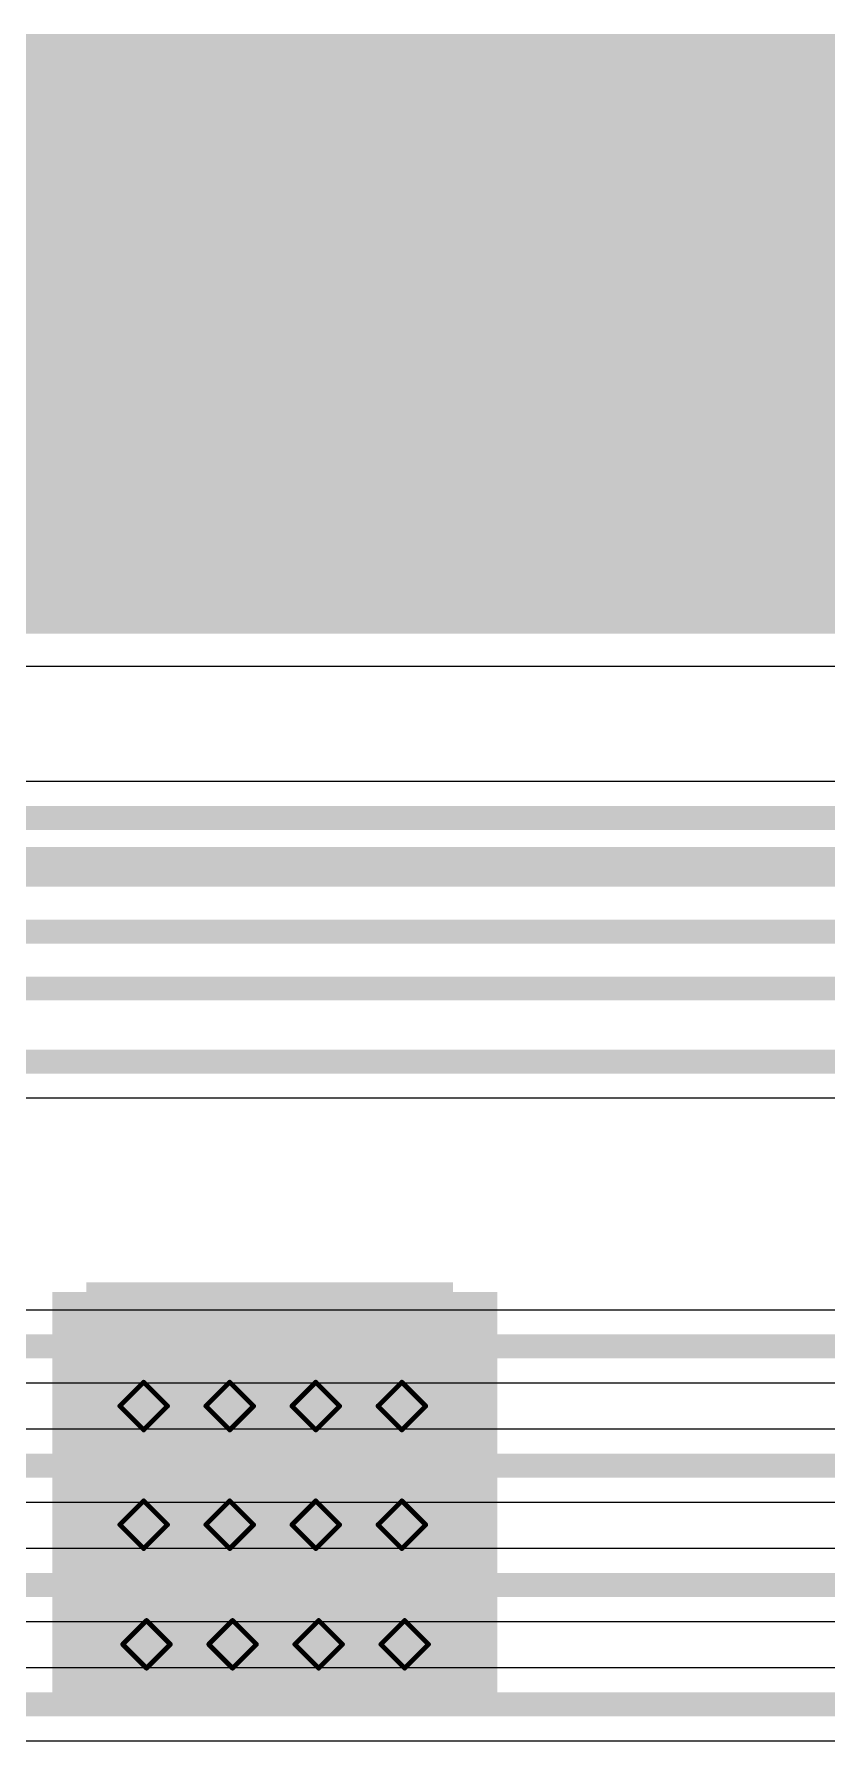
# Model space of a CAD drawing. Header units: inches. Extents: x -4 to 238, y -5 to 115.
# Drawn here: x 47.01 to 55.45, y 37.4 to 55.57 of the extents above; entities that cross this region are included whole.
import ezdxf

# ---------------------------------------------------------------- set-up
doc = ezdxf.new("R2010")
doc.units = ezdxf.units.IN
for name, color, linetype in [('Board Outline', 216, 'Continuous'), ('Bottom Layer', 5, 'Continuous'), ('Drill Drawing', 1, 'Continuous'), ('Keep-Out Layer', 6, 'Continuous'), ('Mechanical 13', 56, 'Continuous'), ('Top Layer', 1, 'Continuous'), ('Top Overlay', 2, 'Continuous'), ('Top Paste', 8, 'Continuous'), ('Top Solder', 216, 'Continuous'), ('Via Holes', 16, 'Continuous')]:
    doc.layers.add(name, color=color, linetype=linetype)

# ---------------------------------------------------------------- blocks, each defined once
blk = doc.blocks.new('41_SMD_M______8')
at = {"layer": 'Keep-Out Layer'}
blk.add_hatch(color=6, dxfattribs=at).paths.add_polyline_path([(-9.042, 10.287), (9.042, 10.287), (9.042, 16.383), (-9.042, 16.383)])
at = {"layer": 'Top Layer'}
blk.add_hatch(color=1, dxfattribs=at).paths.add_polyline_path([(-3.35, 3.11), (0.35, 3.11), (0.35, -0.59), (-3.35, -0.59)])
at = {"layer": 'Top Overlay'}
for points in [[(-5.283, 15.367), (-2.743, 15.367), (-2.743, 15.9), (-5.283, 15.9)], [(-2.743, 13.36), (-2.743, 15.9), (-3.277, 15.9), (-3.277, 13.36)], [(-0.737, 13.36), (-0.737, 15.9), (-1.27, 15.9), (-1.27, 13.36)], [(-1.27, 15.367), (1.27, 15.367), (1.27, 15.9), (-1.27, 15.9)], [(0.737, 15.9), (0.737, 13.36), (1.27, 13.36), (1.27, 15.9)], [(3.277, 13.36), (3.277, 15.9), (2.743, 15.9), (2.743, 13.36)], [(2.743, 15.367), (5.283, 15.367), (5.283, 15.9), (2.743, 15.9)], [(-3.277, 13.36), (-0.737, 13.36), (-0.737, 13.894), (-3.277, 13.894)], [(0.737, 13.36), (3.277, 13.36), (3.277, 13.894), (0.737, 13.894)]]:
    blk.add_hatch(color=2, dxfattribs=at).paths.add_polyline_path(points)
at = {"layer": 'Top Paste'}
blk.add_hatch(color=8, dxfattribs=at).paths.add_polyline_path([(-3.35, 3.11), (0.35, 3.11), (0.35, -0.59), (-3.35, -0.59)])
at = {"layer": 'Top Solder'}
blk.add_hatch(color=216, dxfattribs=at).paths.add_polyline_path([(-3.452, 3.212), (0.452, 3.212), (0.452, -0.692), (-3.452, -0.692)])
at = {"layer": 'Top Overlay'}
for points in [[(-9.096, 16.434, 0.127, 0.127, 0), (9.091, 16.434, 0.127, 0.127, 0)], [(-9.096, 10.244, 0.127, 0.127, 0), (9.086, 10.244, 0.127, 0.127, 0)]]:
    blk.add_lwpolyline(points, format="xyseb", dxfattribs=at)

msp = doc.modelspace()

# ---------------------------------------------------------------- hatches: boundary and pattern name
at = {"layer": 'Bottom Layer'}
h = msp.add_hatch(color=5, dxfattribs=at)
edge = h.paths.add_edge_path()
edge.add_arc((48.179, 40.963), 0.3, 0, 360)
h = msp.add_hatch(color=5, dxfattribs=at)
edge = h.paths.add_edge_path()
edge.add_arc((49.095, 40.963), 0.3, 0, 360)
h = msp.add_hatch(color=5, dxfattribs=at)
edge = h.paths.add_edge_path()
edge.add_arc((50.011, 40.963), 0.3, 0, 360)
h = msp.add_hatch(color=5, dxfattribs=at)
edge = h.paths.add_edge_path()
edge.add_arc((50.927, 40.963), 0.3, 0, 360)
h = msp.add_hatch(color=5, dxfattribs=at)
edge = h.paths.add_edge_path()
edge.add_arc((48.179, 39.7), 0.3, 0, 360)
h = msp.add_hatch(color=5, dxfattribs=at)
edge = h.paths.add_edge_path()
edge.add_arc((49.095, 39.7), 0.3, 0, 360)
h = msp.add_hatch(color=5, dxfattribs=at)
edge = h.paths.add_edge_path()
edge.add_arc((50.011, 39.7), 0.3, 0, 360)
h = msp.add_hatch(color=5, dxfattribs=at)
edge = h.paths.add_edge_path()
edge.add_arc((50.927, 39.7), 0.3, 0, 360)
h = msp.add_hatch(color=5, dxfattribs=at)
edge = h.paths.add_edge_path()
edge.add_arc((48.209, 38.427), 0.3, 0, 360)
h = msp.add_hatch(color=5, dxfattribs=at)
edge = h.paths.add_edge_path()
edge.add_arc((49.125, 38.427), 0.3, 0, 360)
h = msp.add_hatch(color=5, dxfattribs=at)
edge = h.paths.add_edge_path()
edge.add_arc((50.041, 38.427), 0.3, 0, 360)
h = msp.add_hatch(color=5, dxfattribs=at)
edge = h.paths.add_edge_path()
edge.add_arc((50.957, 38.427), 0.3, 0, 360)
at = {"layer": 'Top Layer'}
msp.add_hatch(color=1, dxfattribs=at).paths.add_polyline_path([(47.205, 37.788), (51.943, 37.788), (51.943, 42.178), (47.205, 42.178)])
h = msp.add_hatch(color=1, dxfattribs=at)
edge = h.paths.add_edge_path()
edge.add_arc((48.179, 40.963), 0.3, 0, 360)
h = msp.add_hatch(color=1, dxfattribs=at)
edge = h.paths.add_edge_path()
edge.add_arc((49.095, 40.963), 0.3, 0, 360)
h = msp.add_hatch(color=1, dxfattribs=at)
edge = h.paths.add_edge_path()
edge.add_arc((50.011, 40.963), 0.3, 0, 360)
h = msp.add_hatch(color=1, dxfattribs=at)
edge = h.paths.add_edge_path()
edge.add_arc((50.927, 40.963), 0.3, 0, 360)
h = msp.add_hatch(color=1, dxfattribs=at)
edge = h.paths.add_edge_path()
edge.add_arc((48.179, 39.7), 0.3, 0, 360)
h = msp.add_hatch(color=1, dxfattribs=at)
edge = h.paths.add_edge_path()
edge.add_arc((49.095, 39.7), 0.3, 0, 360)
h = msp.add_hatch(color=1, dxfattribs=at)
edge = h.paths.add_edge_path()
edge.add_arc((50.011, 39.7), 0.3, 0, 360)
h = msp.add_hatch(color=1, dxfattribs=at)
edge = h.paths.add_edge_path()
edge.add_arc((50.927, 39.7), 0.3, 0, 360)
h = msp.add_hatch(color=1, dxfattribs=at)
edge = h.paths.add_edge_path()
edge.add_arc((48.209, 38.427), 0.3, 0, 360)
h = msp.add_hatch(color=1, dxfattribs=at)
edge = h.paths.add_edge_path()
edge.add_arc((49.125, 38.427), 0.3, 0, 360)
h = msp.add_hatch(color=1, dxfattribs=at)
edge = h.paths.add_edge_path()
edge.add_arc((50.041, 38.427), 0.3, 0, 360)
h = msp.add_hatch(color=1, dxfattribs=at)
edge = h.paths.add_edge_path()
edge.add_arc((50.957, 38.427), 0.3, 0, 360)
at = {"layer": 'Via Holes'}
h = msp.add_hatch(color=7, dxfattribs=at)
edge = h.paths.add_edge_path()
edge.add_arc((48.179, 40.963), 0.15, 0, 360)
h = msp.add_hatch(color=7, dxfattribs=at)
edge = h.paths.add_edge_path()
edge.add_arc((49.095, 40.963), 0.15, 0, 360)
h = msp.add_hatch(color=7, dxfattribs=at)
edge = h.paths.add_edge_path()
edge.add_arc((50.011, 40.963), 0.15, 0, 360)
h = msp.add_hatch(color=7, dxfattribs=at)
edge = h.paths.add_edge_path()
edge.add_arc((50.927, 40.963), 0.15, 0, 360)
h = msp.add_hatch(color=7, dxfattribs=at)
edge = h.paths.add_edge_path()
edge.add_arc((48.179, 39.7), 0.15, 0, 360)
h = msp.add_hatch(color=7, dxfattribs=at)
edge = h.paths.add_edge_path()
edge.add_arc((49.095, 39.7), 0.15, 0, 360)
h = msp.add_hatch(color=7, dxfattribs=at)
edge = h.paths.add_edge_path()
edge.add_arc((50.011, 39.7), 0.15, 0, 360)
h = msp.add_hatch(color=7, dxfattribs=at)
edge = h.paths.add_edge_path()
edge.add_arc((50.927, 39.7), 0.15, 0, 360)
h = msp.add_hatch(color=7, dxfattribs=at)
edge = h.paths.add_edge_path()
edge.add_arc((48.209, 38.427), 0.15, 0, 360)
h = msp.add_hatch(color=7, dxfattribs=at)
edge = h.paths.add_edge_path()
edge.add_arc((49.125, 38.427), 0.15, 0, 360)
h = msp.add_hatch(color=7, dxfattribs=at)
edge = h.paths.add_edge_path()
edge.add_arc((50.041, 38.427), 0.15, 0, 360)
h = msp.add_hatch(color=7, dxfattribs=at)
edge = h.paths.add_edge_path()
edge.add_arc((50.957, 38.427), 0.15, 0, 360)

# ---------------------------------------------------------------- linework, layer by layer
at = {"layer": 'Board Outline'}
msp.add_lwpolyline([(26.924, 49.312, 0.254, 0.254, 0), (75.106, 49.312, 0.254, 0.254, 0)], format="xyseb", dxfattribs=at)
at = {"layer": 'Bottom Layer'}
for p, q in [((41.977, 48.837), (60.062, 48.837)), ((84.108, 47.611), (46.775, 47.611)), ((56.196, 44.239), (30.265, 44.239)), ((34.406, 41.986), (47.092, 41.986)), ((47.092, 41.986), (57.943, 41.986)), ((34.507, 41.209), (57.943, 41.209)), ((57.943, 40.716), (35.015, 40.716)), ((35.116, 39.939), (57.943, 39.939)), ((57.943, 39.446), (35.706, 39.446)), ((35.605, 38.669), (57.943, 38.669)), ((57.943, 38.176), (36.116, 38.176)), ((36.116, 37.399), (57.943, 37.399))]:
    msp.add_line(p, q, dxfattribs=at)
for points in [[(46.38, 47.222, 0.254, 0.254, 0), (84.108, 47.222, 0.254, 0.254, 0)], [(45.568, 46.618, 0.254, 0.254, 0), (82.526, 46.618, 0.254, 0.254, 0)], [(44.628, 46.013, 0.254, 0.254, 0), (81.882, 46.013, 0.254, 0.254, 0)], [(43.942, 45.408, 0.254, 0.254, 0), (63.052, 45.408, 0.254, 0.254, 0)], [(17.061, 44.628, 0.254, 0.254, 0), (56.591, 44.628, 0.254, 0.254, 0)], [(34.406, 41.598, 0.254, 0.254, 0), (58.338, 41.598, 0.254, 0.254, 0)], [(35.015, 40.328, 0.254, 0.254, 0), (58.338, 40.328, 0.254, 0.254, 0)], [(35.605, 39.058, 0.254, 0.254, 0), (58.338, 39.058, 0.254, 0.254, 0)], [(36.116, 37.788, 0.254, 0.254, 0), (58.338, 37.788, 0.254, 0.254, 0)]]:
    msp.add_lwpolyline(points, format="xyseb", dxfattribs=at)
at = {"layer": 'Drill Drawing'}
for points in [[(47.925, 40.963, 0.0508, 0.0508, 0), (48.179, 41.217, 0.0508, 0.0508, 0)], [(48.179, 41.217, 0.0508, 0.0508, 0), (48.433, 40.963, 0.0508, 0.0508, 0)], [(48.841, 40.963, 0.0508, 0.0508, 0), (49.095, 41.217, 0.0508, 0.0508, 0)], [(49.095, 41.217, 0.0508, 0.0508, 0), (49.349, 40.963, 0.0508, 0.0508, 0)], [(49.757, 40.963, 0.0508, 0.0508, 0), (50.011, 41.217, 0.0508, 0.0508, 0)], [(50.011, 41.217, 0.0508, 0.0508, 0), (50.265, 40.963, 0.0508, 0.0508, 0)], [(50.673, 40.963, 0.0508, 0.0508, 0), (50.927, 41.217, 0.0508, 0.0508, 0)], [(50.927, 41.217, 0.0508, 0.0508, 0), (51.181, 40.963, 0.0508, 0.0508, 0)], [(47.925, 40.963, 0.0508, 0.0508, 0), (48.179, 40.709, 0.0508, 0.0508, 0)], [(48.179, 40.709, 0.0508, 0.0508, 0), (48.433, 40.963, 0.0508, 0.0508, 0)], [(48.841, 40.963, 0.0508, 0.0508, 0), (49.095, 40.709, 0.0508, 0.0508, 0)], [(49.095, 40.709, 0.0508, 0.0508, 0), (49.349, 40.963, 0.0508, 0.0508, 0)], [(49.757, 40.963, 0.0508, 0.0508, 0), (50.011, 40.709, 0.0508, 0.0508, 0)], [(50.011, 40.709, 0.0508, 0.0508, 0), (50.265, 40.963, 0.0508, 0.0508, 0)], [(50.673, 40.963, 0.0508, 0.0508, 0), (50.927, 40.709, 0.0508, 0.0508, 0)], [(50.927, 40.709, 0.0508, 0.0508, 0), (51.181, 40.963, 0.0508, 0.0508, 0)], [(47.925, 39.7, 0.0508, 0.0508, 0), (48.179, 39.954, 0.0508, 0.0508, 0)], [(48.179, 39.954, 0.0508, 0.0508, 0), (48.433, 39.7, 0.0508, 0.0508, 0)], [(48.841, 39.7, 0.0508, 0.0508, 0), (49.095, 39.954, 0.0508, 0.0508, 0)], [(49.095, 39.954, 0.0508, 0.0508, 0), (49.349, 39.7, 0.0508, 0.0508, 0)], [(49.757, 39.7, 0.0508, 0.0508, 0), (50.011, 39.954, 0.0508, 0.0508, 0)], [(50.011, 39.954, 0.0508, 0.0508, 0), (50.265, 39.7, 0.0508, 0.0508, 0)], [(50.673, 39.7, 0.0508, 0.0508, 0), (50.927, 39.954, 0.0508, 0.0508, 0)], [(50.927, 39.954, 0.0508, 0.0508, 0), (51.181, 39.7, 0.0508, 0.0508, 0)], [(47.925, 39.7, 0.0508, 0.0508, 0), (48.179, 39.446, 0.0508, 0.0508, 0)], [(48.179, 39.446, 0.0508, 0.0508, 0), (48.433, 39.7, 0.0508, 0.0508, 0)], [(48.841, 39.7, 0.0508, 0.0508, 0), (49.095, 39.446, 0.0508, 0.0508, 0)], [(49.095, 39.446, 0.0508, 0.0508, 0), (49.349, 39.7, 0.0508, 0.0508, 0)], [(49.757, 39.7, 0.0508, 0.0508, 0), (50.011, 39.446, 0.0508, 0.0508, 0)], [(50.011, 39.446, 0.0508, 0.0508, 0), (50.265, 39.7, 0.0508, 0.0508, 0)], [(50.673, 39.7, 0.0508, 0.0508, 0), (50.927, 39.446, 0.0508, 0.0508, 0)], [(50.927, 39.446, 0.0508, 0.0508, 0), (51.181, 39.7, 0.0508, 0.0508, 0)], [(47.955, 38.427, 0.0508, 0.0508, 0), (48.209, 38.681, 0.0508, 0.0508, 0)], [(48.209, 38.681, 0.0508, 0.0508, 0), (48.463, 38.427, 0.0508, 0.0508, 0)], [(48.871, 38.427, 0.0508, 0.0508, 0), (49.125, 38.681, 0.0508, 0.0508, 0)], [(49.125, 38.681, 0.0508, 0.0508, 0), (49.379, 38.427, 0.0508, 0.0508, 0)], [(49.787, 38.427, 0.0508, 0.0508, 0), (50.041, 38.681, 0.0508, 0.0508, 0)], [(50.041, 38.681, 0.0508, 0.0508, 0), (50.295, 38.427, 0.0508, 0.0508, 0)], [(50.703, 38.427, 0.0508, 0.0508, 0), (50.957, 38.681, 0.0508, 0.0508, 0)], [(50.957, 38.681, 0.0508, 0.0508, 0), (51.211, 38.427, 0.0508, 0.0508, 0)], [(47.955, 38.427, 0.0508, 0.0508, 0), (48.209, 38.173, 0.0508, 0.0508, 0)], [(48.209, 38.173, 0.0508, 0.0508, 0), (48.463, 38.427, 0.0508, 0.0508, 0)], [(48.871, 38.427, 0.0508, 0.0508, 0), (49.125, 38.173, 0.0508, 0.0508, 0)], [(49.125, 38.173, 0.0508, 0.0508, 0), (49.379, 38.427, 0.0508, 0.0508, 0)], [(49.787, 38.427, 0.0508, 0.0508, 0), (50.041, 38.173, 0.0508, 0.0508, 0)], [(50.041, 38.173, 0.0508, 0.0508, 0), (50.295, 38.427, 0.0508, 0.0508, 0)], [(50.703, 38.427, 0.0508, 0.0508, 0), (50.957, 38.173, 0.0508, 0.0508, 0)], [(50.957, 38.173, 0.0508, 0.0508, 0), (51.211, 38.427, 0.0508, 0.0508, 0)]]:
    msp.add_lwpolyline(points, format="xyseb", dxfattribs=at)
for points in [[(48.166, 41.217, 0.0254, 0.0254, 1), (48.192, 41.217, 0.0254, 0.0254, 1)], [(48.166, 41.217, 0.0254, 0.0254, 1), (48.192, 41.217, 0.0254, 0.0254, 1)], [(49.082, 41.217, 0.0254, 0.0254, 1), (49.108, 41.217, 0.0254, 0.0254, 1)], [(49.082, 41.217, 0.0254, 0.0254, 1), (49.108, 41.217, 0.0254, 0.0254, 1)], [(49.998, 41.217, 0.0254, 0.0254, 1), (50.024, 41.217, 0.0254, 0.0254, 1)], [(49.998, 41.217, 0.0254, 0.0254, 1), (50.024, 41.217, 0.0254, 0.0254, 1)], [(50.914, 41.217, 0.0254, 0.0254, 1), (50.94, 41.217, 0.0254, 0.0254, 1)], [(50.914, 41.217, 0.0254, 0.0254, 1), (50.94, 41.217, 0.0254, 0.0254, 1)], [(47.912, 40.963, 0.0254, 0.0254, 1), (47.938, 40.963, 0.0254, 0.0254, 1)], [(47.912, 40.963, 0.0254, 0.0254, 1), (47.938, 40.963, 0.0254, 0.0254, 1)], [(48.42, 40.963, 0.0254, 0.0254, 1), (48.446, 40.963, 0.0254, 0.0254, 1)], [(48.42, 40.963, 0.0254, 0.0254, 1), (48.446, 40.963, 0.0254, 0.0254, 1)], [(48.828, 40.963, 0.0254, 0.0254, 1), (48.854, 40.963, 0.0254, 0.0254, 1)], [(48.828, 40.963, 0.0254, 0.0254, 1), (48.854, 40.963, 0.0254, 0.0254, 1)], [(49.336, 40.963, 0.0254, 0.0254, 1), (49.362, 40.963, 0.0254, 0.0254, 1)], [(49.336, 40.963, 0.0254, 0.0254, 1), (49.362, 40.963, 0.0254, 0.0254, 1)], [(49.744, 40.963, 0.0254, 0.0254, 1), (49.77, 40.963, 0.0254, 0.0254, 1)], [(49.744, 40.963, 0.0254, 0.0254, 1), (49.77, 40.963, 0.0254, 0.0254, 1)], [(50.252, 40.963, 0.0254, 0.0254, 1), (50.278, 40.963, 0.0254, 0.0254, 1)], [(50.252, 40.963, 0.0254, 0.0254, 1), (50.278, 40.963, 0.0254, 0.0254, 1)], [(50.66, 40.963, 0.0254, 0.0254, 1), (50.686, 40.963, 0.0254, 0.0254, 1)], [(50.66, 40.963, 0.0254, 0.0254, 1), (50.686, 40.963, 0.0254, 0.0254, 1)], [(51.168, 40.963, 0.0254, 0.0254, 1), (51.194, 40.963, 0.0254, 0.0254, 1)], [(51.168, 40.963, 0.0254, 0.0254, 1), (51.194, 40.963, 0.0254, 0.0254, 1)], [(48.166, 40.709, 0.0254, 0.0254, 1), (48.192, 40.709, 0.0254, 0.0254, 1)], [(48.166, 40.709, 0.0254, 0.0254, 1), (48.192, 40.709, 0.0254, 0.0254, 1)], [(49.082, 40.709, 0.0254, 0.0254, 1), (49.108, 40.709, 0.0254, 0.0254, 1)], [(49.082, 40.709, 0.0254, 0.0254, 1), (49.108, 40.709, 0.0254, 0.0254, 1)], [(49.998, 40.709, 0.0254, 0.0254, 1), (50.024, 40.709, 0.0254, 0.0254, 1)], [(49.998, 40.709, 0.0254, 0.0254, 1), (50.024, 40.709, 0.0254, 0.0254, 1)], [(50.914, 40.709, 0.0254, 0.0254, 1), (50.94, 40.709, 0.0254, 0.0254, 1)], [(50.914, 40.709, 0.0254, 0.0254, 1), (50.94, 40.709, 0.0254, 0.0254, 1)], [(48.166, 39.954, 0.0254, 0.0254, 1), (48.192, 39.954, 0.0254, 0.0254, 1)], [(48.166, 39.954, 0.0254, 0.0254, 1), (48.192, 39.954, 0.0254, 0.0254, 1)], [(49.082, 39.954, 0.0254, 0.0254, 1), (49.108, 39.954, 0.0254, 0.0254, 1)], [(49.082, 39.954, 0.0254, 0.0254, 1), (49.108, 39.954, 0.0254, 0.0254, 1)], [(49.998, 39.954, 0.0254, 0.0254, 1), (50.024, 39.954, 0.0254, 0.0254, 1)], [(49.998, 39.954, 0.0254, 0.0254, 1), (50.024, 39.954, 0.0254, 0.0254, 1)], [(50.914, 39.954, 0.0254, 0.0254, 1), (50.94, 39.954, 0.0254, 0.0254, 1)], [(50.914, 39.954, 0.0254, 0.0254, 1), (50.94, 39.954, 0.0254, 0.0254, 1)], [(47.912, 39.7, 0.0254, 0.0254, 1), (47.938, 39.7, 0.0254, 0.0254, 1)], [(47.912, 39.7, 0.0254, 0.0254, 1), (47.938, 39.7, 0.0254, 0.0254, 1)], [(48.42, 39.7, 0.0254, 0.0254, 1), (48.446, 39.7, 0.0254, 0.0254, 1)], [(48.42, 39.7, 0.0254, 0.0254, 1), (48.446, 39.7, 0.0254, 0.0254, 1)], [(48.828, 39.7, 0.0254, 0.0254, 1), (48.854, 39.7, 0.0254, 0.0254, 1)], [(48.828, 39.7, 0.0254, 0.0254, 1), (48.854, 39.7, 0.0254, 0.0254, 1)], [(49.336, 39.7, 0.0254, 0.0254, 1), (49.362, 39.7, 0.0254, 0.0254, 1)], [(49.336, 39.7, 0.0254, 0.0254, 1), (49.362, 39.7, 0.0254, 0.0254, 1)], [(49.744, 39.7, 0.0254, 0.0254, 1), (49.77, 39.7, 0.0254, 0.0254, 1)], [(49.744, 39.7, 0.0254, 0.0254, 1), (49.77, 39.7, 0.0254, 0.0254, 1)], [(50.252, 39.7, 0.0254, 0.0254, 1), (50.278, 39.7, 0.0254, 0.0254, 1)], [(50.252, 39.7, 0.0254, 0.0254, 1), (50.278, 39.7, 0.0254, 0.0254, 1)], [(50.66, 39.7, 0.0254, 0.0254, 1), (50.686, 39.7, 0.0254, 0.0254, 1)], [(50.66, 39.7, 0.0254, 0.0254, 1), (50.686, 39.7, 0.0254, 0.0254, 1)], [(51.168, 39.7, 0.0254, 0.0254, 1), (51.194, 39.7, 0.0254, 0.0254, 1)], [(51.168, 39.7, 0.0254, 0.0254, 1), (51.194, 39.7, 0.0254, 0.0254, 1)], [(48.166, 39.446, 0.0254, 0.0254, 1), (48.192, 39.446, 0.0254, 0.0254, 1)], [(48.166, 39.446, 0.0254, 0.0254, 1), (48.192, 39.446, 0.0254, 0.0254, 1)], [(49.082, 39.446, 0.0254, 0.0254, 1), (49.108, 39.446, 0.0254, 0.0254, 1)], [(49.082, 39.446, 0.0254, 0.0254, 1), (49.108, 39.446, 0.0254, 0.0254, 1)], [(49.998, 39.446, 0.0254, 0.0254, 1), (50.024, 39.446, 0.0254, 0.0254, 1)], [(49.998, 39.446, 0.0254, 0.0254, 1), (50.024, 39.446, 0.0254, 0.0254, 1)], [(50.914, 39.446, 0.0254, 0.0254, 1), (50.94, 39.446, 0.0254, 0.0254, 1)], [(50.914, 39.446, 0.0254, 0.0254, 1), (50.94, 39.446, 0.0254, 0.0254, 1)], [(48.197, 38.681, 0.0254, 0.0254, 1), (48.222, 38.681, 0.0254, 0.0254, 1)], [(48.197, 38.681, 0.0254, 0.0254, 1), (48.222, 38.681, 0.0254, 0.0254, 1)], [(49.113, 38.681, 0.0254, 0.0254, 1), (49.138, 38.681, 0.0254, 0.0254, 1)], [(49.113, 38.681, 0.0254, 0.0254, 1), (49.138, 38.681, 0.0254, 0.0254, 1)], [(50.029, 38.681, 0.0254, 0.0254, 1), (50.054, 38.681, 0.0254, 0.0254, 1)], [(50.029, 38.681, 0.0254, 0.0254, 1), (50.054, 38.681, 0.0254, 0.0254, 1)], [(50.945, 38.681, 0.0254, 0.0254, 1), (50.97, 38.681, 0.0254, 0.0254, 1)], [(50.945, 38.681, 0.0254, 0.0254, 1), (50.97, 38.681, 0.0254, 0.0254, 1)], [(47.943, 38.427, 0.0254, 0.0254, 1), (47.968, 38.427, 0.0254, 0.0254, 1)], [(47.943, 38.427, 0.0254, 0.0254, 1), (47.968, 38.427, 0.0254, 0.0254, 1)], [(48.451, 38.427, 0.0254, 0.0254, 1), (48.476, 38.427, 0.0254, 0.0254, 1)], [(48.451, 38.427, 0.0254, 0.0254, 1), (48.476, 38.427, 0.0254, 0.0254, 1)], [(48.859, 38.427, 0.0254, 0.0254, 1), (48.884, 38.427, 0.0254, 0.0254, 1)], [(48.859, 38.427, 0.0254, 0.0254, 1), (48.884, 38.427, 0.0254, 0.0254, 1)], [(49.367, 38.427, 0.0254, 0.0254, 1), (49.392, 38.427, 0.0254, 0.0254, 1)], [(49.367, 38.427, 0.0254, 0.0254, 1), (49.392, 38.427, 0.0254, 0.0254, 1)], [(49.775, 38.427, 0.0254, 0.0254, 1), (49.8, 38.427, 0.0254, 0.0254, 1)], [(49.775, 38.427, 0.0254, 0.0254, 1), (49.8, 38.427, 0.0254, 0.0254, 1)], [(50.283, 38.427, 0.0254, 0.0254, 1), (50.308, 38.427, 0.0254, 0.0254, 1)], [(50.283, 38.427, 0.0254, 0.0254, 1), (50.308, 38.427, 0.0254, 0.0254, 1)], [(50.691, 38.427, 0.0254, 0.0254, 1), (50.716, 38.427, 0.0254, 0.0254, 1)], [(50.691, 38.427, 0.0254, 0.0254, 1), (50.716, 38.427, 0.0254, 0.0254, 1)], [(51.199, 38.427, 0.0254, 0.0254, 1), (51.224, 38.427, 0.0254, 0.0254, 1)], [(51.199, 38.427, 0.0254, 0.0254, 1), (51.224, 38.427, 0.0254, 0.0254, 1)], [(48.197, 38.173, 0.0254, 0.0254, 1), (48.222, 38.173, 0.0254, 0.0254, 1)], [(48.197, 38.173, 0.0254, 0.0254, 1), (48.222, 38.173, 0.0254, 0.0254, 1)], [(49.113, 38.173, 0.0254, 0.0254, 1), (49.138, 38.173, 0.0254, 0.0254, 1)], [(49.113, 38.173, 0.0254, 0.0254, 1), (49.138, 38.173, 0.0254, 0.0254, 1)], [(50.029, 38.173, 0.0254, 0.0254, 1), (50.054, 38.173, 0.0254, 0.0254, 1)], [(50.029, 38.173, 0.0254, 0.0254, 1), (50.054, 38.173, 0.0254, 0.0254, 1)], [(50.945, 38.173, 0.0254, 0.0254, 1), (50.97, 38.173, 0.0254, 0.0254, 1)], [(50.945, 38.173, 0.0254, 0.0254, 1), (50.97, 38.173, 0.0254, 0.0254, 1)]]:
    msp.add_lwpolyline(points, format="xyseb", close=True, dxfattribs=at)
at = {"layer": 'Mechanical 13'}
msp.add_lwpolyline([(-1.727, 46.786, 0.254, 0.254, 0), (58.273, 46.786, 0.254, 0.254, 0)], format="xyseb", dxfattribs=at)
at = {"layer": 'Top Layer'}
msp.add_line((41.977, 48.837), (60.062, 48.837), dxfattribs=at)

# ---------------------------------------------------------------- block references
msp.add_blockref('41_SMD_M______8', (51.02, 39.068))

doc.saveas('drawing.dxf')
